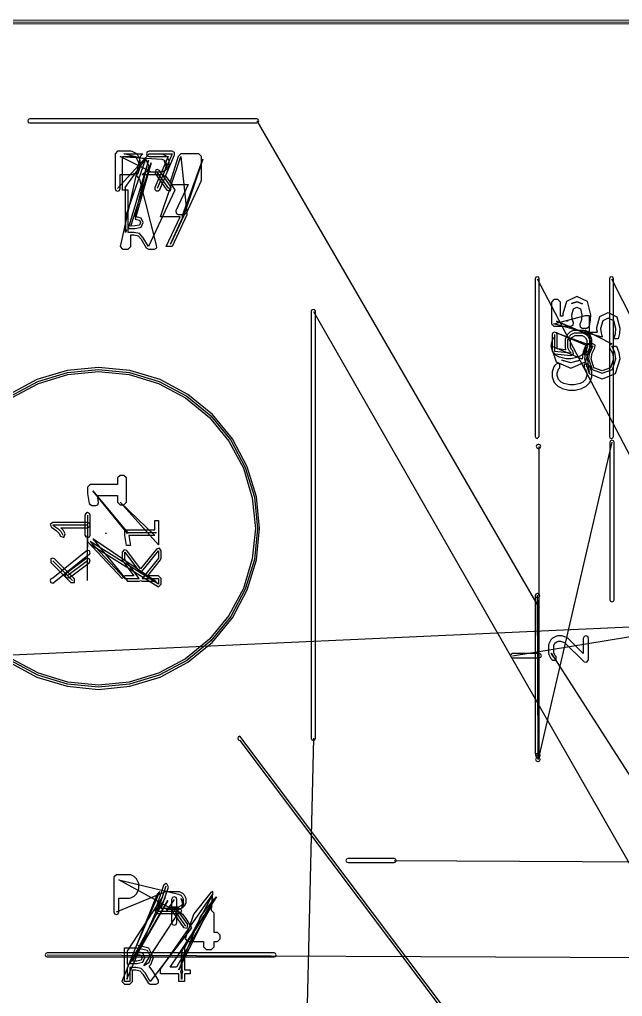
# Model space of a CAD drawing. Extents: x 0 to 334, y -361 to 120.
# Drawn here: x 60.13 to 77.51, y 60.7 to 88.85 of the extents above; entities that cross this region are included whole.
import ezdxf

# ---------------------------------------------------------------- set-up
doc = ezdxf.new("R2010")
doc.units = 0

msp = doc.modelspace()

# ---------------------------------------------------------------- linework, layer by layer
at = {"layer": 'Layer 1'}
for p, q in [((120.7, 88.8492), (0.049979, 88.7992)), ((0.05, 88.7492), (120.7, 88.7992)), ((0.050021, 88.6992), (120.7, 88.7492)), ((60.387574, 85.971626), (60.37, 85.9292)), ((60.37, 85.9292), (60.387574, 85.886774)), ((60.43, 85.9892), (60.387574, 85.971626)), ((60.387574, 85.886774), (60.43, 85.8692)), ((66.97, 85.9892), (60.43, 85.9892)), ((60.43, 85.8692), (66.97, 85.8692)), ((67.012426, 85.971626), (66.97, 85.9892)), ((66.97, 85.9292), (75.11, 71.8892)), ((66.97, 85.8692), (67.012426, 85.886774)), ((67.03, 85.9292), (67.012426, 85.971626)), ((67.012426, 85.886774), (67.03, 85.9292)), ((62.9619, 85.0548), (62.8869, 84.9798)), ((63.342824, 85.054777), (62.9619, 85.0548)), ((63.376366, 85.046859), (63.342824, 85.054777)), ((63.471604, 84.999239), (63.376366, 85.046859)), ((63.813667, 85.032833), (63.7917, 84.9798)), ((63.8667, 85.0548), (63.813667, 85.032833)), ((64.53334, 85.0548), (63.8667, 85.0548)), ((64.595948, 85.021083), (64.53334, 85.0548)), ((64.602276, 84.950256), (64.595948, 85.021083)), ((62.8869, 84.9798), (62.8869, 84.456)), ((62.9619, 83.9798), (63.8667, 84.9798)), ((63.614439, 84.904195), (63.0304, 82.3066)), ((63.0369, 84.9048), (64.2299, 84.8298)), ((63.9417, 84.456), (63.0369, 84.9048)), ((63.1054, 83.9322), (63.1054, 84.9042)), ((63.1054, 84.9042), (63.4646, 84.9042)), ((63.143897, 84.979172), (63.689439, 84.979195)), ((63.4879, 84.8959), (63.143897, 84.979172)), ((63.1804, 84.0072), (63.764439, 84.829195)), ((63.764439, 84.829195), (63.1972, 83.2036)), ((63.848563, 84.796122), (63.2645, 82.8255)), ((63.4646, 84.9042), (63.765517, 84.834539)), ((63.4646, 83.170552), (63.848563, 84.796122)), ((63.491095, 84.98519), (63.471604, 84.999239)), ((63.619067, 84.624256), (63.487898, 84.895932)), ((63.487898, 84.895932), (63.4879, 84.8959)), ((63.538714, 84.937571), (63.491095, 84.98519)), ((63.552763, 84.918079), (63.538714, 84.937571)), ((63.600382, 84.822841), (63.552763, 84.918079)), ((63.6083, 84.7893), (63.600382, 84.822841)), ((63.608376, 84.646476), (63.6083, 84.7893)), ((63.689439, 84.979195), (63.614439, 84.904195)), ((63.765517, 84.834539), (63.864772, 84.624253)), ((63.7917, 84.9798), (63.813667, 84.926767)), ((63.813667, 84.926767), (63.8667, 84.9048)), ((63.8667, 84.9798), (64.5333, 84.9798)), ((63.8667, 84.9798), (64.2476, 84.9798)), ((63.8667, 84.9048), (64.4196, 84.9048)), ((64.4196, 84.9048), (64.035832, 84.009344)), ((64.5333, 84.9798), (64.104728, 83.9798)), ((64.173704, 83.950256), (64.602276, 84.950256)), ((64.2004, 83.168), (64.784399, 84.904195)), ((64.2299, 84.8298), (64.298416, 84.795541)), ((64.2476, 84.9798), (64.342838, 84.93218)), ((64.298416, 84.795541), (64.328823, 84.765134)), ((64.307944, 84.772109), (64.373821, 84.624248)), ((64.307944, 84.772108), (64.307944, 84.772109)), ((64.356033, 84.624247), (64.307944, 84.772108)), ((64.328823, 84.765134), (64.363081, 84.696618)), ((64.342838, 84.93218), (64.390457, 84.884561)), ((64.390457, 84.884561), (64.438076, 84.789323)), ((64.438076, 84.789323), (64.4381, 84.6465)), ((64.709399, 84.904195), (64.4716, 84.1673)), ((64.784399, 84.979195), (64.709399, 84.904195)), ((65.3029, 84.9792), (64.784399, 84.979195)), ((64.784399, 84.904195), (64.9566, 83.2786)), ((64.831172, 83.203605), (65.415172, 84.829195)), ((65.415172, 84.829195), (64.865, 83.2036)), ((65.3779, 84.9042), (65.3029, 84.9792)), ((65.377855, 84.222015), (65.3779, 84.9042)), ((62.8869, 84.456), (62.8869, 83.9798)), ((63.3395, 82.9005), (63.923563, 84.721122)), ((63.923563, 84.721122), (63.4646, 83.0956)), ((63.471679, 84.436537), (63.491171, 84.450586)), ((63.491171, 84.450586), (63.53879, 84.498205)), ((63.53879, 84.498205), (63.552839, 84.517697)), ((63.549163, 84.423269), (63.619067, 84.624256)), ((63.552839, 84.517697), (63.600458, 84.612935)), ((63.600458, 84.612935), (63.608376, 84.646476)), ((63.812781, 84.471909), (63.663111, 84.387924)), ((63.864772, 84.624253), (63.812781, 84.471909)), ((64.247624, 84.456024), (63.8667, 84.456)), ((64.229919, 84.456019), (63.9417, 84.456)), ((64.061786, 84.517442), (64.043354, 84.41299)), ((64.104421, 84.530999), (64.061786, 84.517442)), ((64.166238, 84.49901), (64.104421, 84.530999)), ((64.104421, 84.530999), (64.104421, 84.530999)), ((64.438129, 83.97981), (64.104796, 84.456)), ((64.499571, 84.02282), (64.166238, 84.49901)), ((64.298435, 84.490277), (64.229919, 84.456019)), ((64.342862, 84.503643), (64.247624, 84.456024)), ((64.328842, 84.520684), (64.298435, 84.490277)), ((64.3631, 84.5892), (64.328842, 84.520684)), ((64.328872, 84.509025), (64.356033, 84.624247)), ((64.339563, 84.520333), (64.328872, 84.509025)), ((64.339929, 84.520764), (64.339563, 84.520333)), ((64.373821, 84.624248), (64.339929, 84.520764)), ((64.390481, 84.551262), (64.342862, 84.503643)), ((64.363081, 84.696618), (64.3631, 84.5892)), ((64.4381, 84.6465), (64.390481, 84.551262)), ((63.0369, 83.9798), (63.0369, 84.381)), ((63.0369, 84.381), (63.3429, 84.381)), ((63.3429, 84.381), (63.376441, 84.388918)), ((63.376441, 84.388918), (63.471679, 84.436537)), ((63.498323, 84.376235), (63.549163, 84.423269)), ((63.6036, 84.2365), (63.498323, 84.376235)), ((64.085686, 82.345561), (63.6036, 84.2365)), ((63.663111, 84.387924), (64.24716, 84.387919)), ((64.043354, 84.41299), (64.376687, 83.9368)), ((64.24716, 84.387919), (64.346415, 84.326721)), ((64.346415, 84.326721), (64.444095, 84.197815)), ((64.444095, 84.197815), (64.605582, 83.93219)), ((64.4716, 84.1673), (64.5466, 84.0923)), ((64.943878, 83.274315), (65.370833, 84.19033)), ((65.370833, 84.19033), (65.377855, 84.222015)), ((62.8869, 83.9798), (62.908867, 83.926767)), ((62.908867, 83.926767), (62.9619, 83.9048)), ((62.9619, 83.9048), (63.014933, 83.926767)), ((63.014933, 83.926767), (63.0369, 83.9798)), ((63.2645, 83.9322), (63.1054, 83.9322)), ((63.1895, 84.0072), (63.1804, 84.0072)), ((63.1895, 82.717427), (63.1895, 84.0072)), ((63.2645, 82.7174), (63.2645, 83.9322)), ((64.605582, 83.93219), (63.8506, 82.3066)), ((64.035832, 84.009344), (64.035132, 83.951946)), ((64.035132, 83.951946), (64.075224, 83.910864)), ((64.075224, 83.910864), (64.132622, 83.910164)), ((64.132622, 83.910164), (64.173704, 83.950256)), ((64.376687, 83.9368), (64.481139, 83.918368)), ((64.481139, 83.918368), (64.499571, 84.02282)), ((64.5466, 84.0923), (64.9937, 84.0923)), ((64.9937, 84.0923), (64.641721, 83.337675)), ((64.641721, 83.337675), (64.64644, 83.265681)), ((63.18951, 83.170527), (63.1895, 82.8255)), ((63.1972, 83.2036), (63.18951, 83.170527)), ((63.637903, 83.126932), (63.4646, 83.170552)), ((63.4646, 83.0956), (63.592969, 83.066931)), ((63.592969, 83.066931), (63.59379, 83.066325)), ((63.59379, 83.066325), (63.621984, 82.998725)), ((63.696984, 82.998677), (63.637903, 83.126932)), ((64.765148, 83.167928), (64.2004, 83.168)), ((64.3634, 82.3066), (64.765148, 83.167928)), ((64.4812, 82.3816), (64.833179, 83.136225)), ((64.865, 83.2036), (64.481864, 82.381595)), ((64.9566, 83.2226), (64.529645, 82.306585)), ((64.64644, 83.265681), (64.709691, 83.230972)), ((64.709691, 83.230972), (64.8759, 83.231)), ((64.833179, 83.136225), (64.831172, 83.203605)), ((64.8759, 83.231), (64.943878, 83.274315)), ((64.9566, 83.2786), (64.9566, 83.2226)), ((63.1895, 82.8255), (63.212496, 82.771464)), ((63.212496, 82.771464), (63.1895, 82.717427)), ((63.2645, 82.8255), (63.4646, 82.8255)), ((63.4646, 82.900548), (63.3395, 82.9005)), ((63.592955, 82.929207), (63.4646, 82.900548)), ((63.4646, 82.8255), (63.637903, 82.86912)), ((63.621984, 82.998725), (63.592955, 82.929207)), ((63.637903, 82.86912), (63.696984, 82.998677)), ((63.437824, 82.717407), (63.2645, 82.7174)), ((63.3395, 82.3066), (63.3395, 82.6424)), ((63.3395, 82.6424), (63.4378, 82.6424)), ((63.4378, 82.6424), (63.54872, 82.620817)), ((63.586707, 82.685506), (63.437824, 82.717407)), ((63.54872, 82.620817), (63.549126, 82.62058)), ((63.549126, 82.62058), (63.635719, 82.5175)), ((63.700142, 82.555949), (63.586707, 82.685506)), ((63.635719, 82.5175), (63.635903, 82.517194)), ((63.635903, 82.517194), (63.786361, 82.267845)), ((63.8506, 82.3066), (63.700142, 82.555949)), ((63.0304, 82.3066), (63.1054, 82.2316)), ((63.1054, 82.2316), (63.2645, 82.2316)), ((63.2645, 82.2316), (63.3395, 82.3066)), ((63.786361, 82.267845), (63.850576, 82.231593)), ((63.850576, 82.231593), (64.0216, 82.2316)), ((64.0216, 82.2316), (64.086965, 82.269842)), ((64.086965, 82.269842), (64.085686, 82.345561)), ((64.529645, 82.306585), (64.3634, 82.3066)), ((64.481864, 82.381595), (64.4812, 82.3816)), ((75.007574, 81.421626), (74.99, 81.3792)), ((74.99, 81.3792), (74.99, 76.8392)), ((75.05, 81.4392), (75.007574, 81.421626)), ((75.092426, 81.421626), (75.05, 81.4392)), ((75.05, 81.4392), (75.05, 81.4392)), ((75.05, 81.3792), (138.215, -39.3749)), ((75.11, 81.3792), (75.092426, 81.421626)), ((75.11, 76.8392), (75.11, 81.3792)), ((77.147574, 81.421626), (77.13, 81.3792)), ((77.13, 81.3792), (77.13, 76.8392)), ((77.19, 81.4392), (77.147574, 81.421626)), ((77.232426, 81.421626), (77.19, 81.4392)), ((77.19, 81.4392), (77.19, 81.4392)), ((77.19, 81.3792), (138.215, -39.3149)), ((77.25, 81.3792), (77.232426, 81.421626)), ((77.25, 76.8392), (77.25, 81.3792)), ((75.5331, 80.7836), (75.4581, 80.7086)), ((75.6438, 80.7836), (75.5331, 80.7836)), ((75.7188, 80.7086), (75.6438, 80.7836)), ((76.193337, 80.870008), (75.892592, 80.726328)), ((76.49776, 80.721772), (76.193337, 80.870008)), ((75.4581, 80.7086), (75.458115, 80.085478)), ((75.7188, 80.3059), (75.7188, 80.7086)), ((75.892592, 80.726328), (75.787608, 80.369146)), ((76.037348, 80.663815), (76.193271, 80.719986)), ((76.193271, 80.71127), (76.037348, 80.663815)), ((76.037348, 80.663815), (76.037348, 80.663815)), ((76.048223, 80.341646), (76.092567, 80.512067)), ((76.092567, 80.512067), (76.193275, 80.561292)), ((76.193271, 80.719986), (76.3524, 80.66161)), ((76.3524, 80.66161), (76.193271, 80.71127)), ((76.193275, 80.561292), (76.293982, 80.512067)), ((76.293982, 80.512067), (76.293983, 80.512067)), ((76.293983, 80.512067), (76.338327, 80.341646)), ((76.49792, 80.721555), (76.49776, 80.721772)), ((76.599066, 80.344789), (76.49792, 80.721555)), ((51.04, 70.1442), (277.05, 80.3642)), ((68.557574, 80.481626), (68.54, 80.4392)), ((68.54, 80.4392), (68.54, 68.1392)), ((68.6, 80.4992), (68.557574, 80.481626)), ((68.642426, 80.481626), (68.6, 80.4992)), ((68.6, 80.4992), (68.6, 80.4992)), ((68.6, 80.4392), (134.095, -33.9949)), ((68.66, 80.4392), (68.642426, 80.481626)), ((68.66, 68.1392), (68.66, 80.4392)), ((75.533115, 80.085478), (76.4373, 80.3184)), ((75.791361, 80.305859), (75.7188, 80.3059)), ((75.787608, 80.369146), (75.791361, 80.305859)), ((76.058687, 80.228024), (76.048223, 80.341646)), ((76.091629, 80.111824), (76.058687, 80.228024)), ((76.338327, 80.341646), (76.324261, 80.197357)), ((76.4373, 80.3184), (76.548, 80.3184)), ((76.548, 80.3184), (76.548, 79.8407)), ((76.587973, 80.183876), (76.599066, 80.344789)), ((76.766669, 79.978987), (76.855862, 80.290133)), ((76.855862, 80.290133), (77.097398, 80.404849)), ((77.097399, 80.246092), (76.936592, 80.166734)), ((77.097398, 80.404849), (77.341539, 80.286991)), ((77.258206, 80.166734), (77.097399, 80.246092)), ((77.341539, 80.286991), (77.428127, 79.95463)), ((75.458115, 80.085478), (75.533115, 80.010478)), ((76.925524, 79.6953), (75.533115, 80.085478)), ((75.533115, 80.010478), (76.0214, 80.0105)), ((75.608115, 80.160478), (76.5123, 79.7747)), ((76.522013, 79.770308), (75.608115, 80.160478)), ((75.908036, 80.160478), (75.918645, 80.165363)), ((75.919812, 80.160478), (75.908036, 80.160478)), ((75.918645, 80.165363), (75.919812, 80.160478)), ((76.0214, 80.0105), (76.083037, 80.042779)), ((76.083037, 80.042779), (76.091629, 80.111824)), ((76.3243, 80.1974), (76.28185, 80.066884)), ((76.28185, 80.066884), (76.28722, 79.995353)), ((76.28722, 79.995353), (76.350215, 79.961043)), ((76.324261, 80.197357), (76.3243, 80.1974)), ((76.350215, 79.961043), (76.4824, 79.961)), ((76.4824, 79.961), (76.555075, 80.017472)), ((76.555075, 80.017472), (76.587959, 80.183773)), ((76.587959, 80.183773), (76.587973, 80.183876)), ((76.771877, 79.909844), (76.766669, 79.978987)), ((76.936592, 80.166734), (76.877347, 79.951446)), ((76.877347, 79.951446), (76.889066, 79.824159)), ((77.317451, 79.951446), (77.258206, 80.166734)), ((77.301826, 79.791944), (77.317451, 79.951446)), ((77.428127, 79.95463), (77.417711, 79.803771)), ((75.499367, 79.823333), (75.4774, 79.7703)), ((75.4774, 79.7703), (75.4774, 79.2941)), ((75.5524, 79.8453), (75.499367, 79.823333)), ((75.50512, 79.647657), (75.552739, 79.695276)), ((75.552371, 79.770281), (75.5524, 79.2941)), ((75.605433, 79.823333), (75.5524, 79.8453)), ((75.6274, 79.7703), (75.605433, 79.823333)), ((75.607985, 79.824618), (76.6508, 79.4344)), ((76.512135, 79.4344), (75.607985, 79.824618)), ((75.627347, 79.361936), (75.6274, 79.7703)), ((75.866242, 79.660965), (75.858324, 79.627424)), ((75.913861, 79.756203), (75.866242, 79.660965)), ((75.92791, 79.775695), (75.913861, 79.756203)), ((75.975529, 79.823314), (75.92791, 79.775695)), ((75.9333, 79.6274), (75.980919, 79.722638)), ((75.995021, 79.837363), (75.975529, 79.823314)), ((75.980919, 79.722638), (76.028538, 79.770257)), ((76.090259, 79.884982), (75.995021, 79.837363)), ((76.0083, 79.6097), (76.042558, 79.678216)), ((76.028538, 79.770257), (76.123776, 79.817876)), ((76.042558, 79.678216), (76.072965, 79.708623)), ((76.072965, 79.708623), (76.141481, 79.742881)), ((76.1238, 79.8929), (76.090259, 79.884982)), ((76.123776, 79.817876), (76.3619, 79.8179)), ((76.361924, 79.892876), (76.1238, 79.8929)), ((76.141481, 79.742881), (76.3442, 79.7429)), ((76.3442, 79.7429), (76.412716, 79.708642)), ((76.3619, 79.8179), (76.457138, 79.770281)), ((76.395465, 79.884958), (76.361924, 79.892876)), ((76.490703, 79.837339), (76.395465, 79.884958)), ((76.412716, 79.708642), (76.443123, 79.678235)), ((76.495609, 79.861403), (76.43025, 79.899618)), ((76.43025, 79.899618), (77.1971, 79.5094)), ((76.443123, 79.678235), (76.477381, 79.609719)), ((76.457138, 79.770281), (76.504757, 79.722662)), ((76.510195, 79.82329), (76.490703, 79.837339)), ((76.573294, 79.666138), (76.495609, 79.861403)), ((76.504757, 79.722662), (76.552376, 79.627424)), ((76.557814, 79.775671), (76.510195, 79.82329)), ((76.5123, 79.7747), (76.522013, 79.770308)), ((76.548, 79.8407), (76.7862, 79.8407)), ((76.571863, 79.756179), (76.557814, 79.775671)), ((76.619482, 79.660941), (76.571863, 79.756179)), ((76.599, 79.4514), (76.573294, 79.666138)), ((76.6274, 79.6274), (76.619482, 79.660941)), ((76.7862, 79.8407), (76.771877, 79.909844)), ((76.889066, 79.824159), (76.925524, 79.6953)), ((77.2543, 79.6458), (77.301826, 79.791944)), ((77.417711, 79.803771), (77.386461, 79.645841)), ((75.440537, 79.4514), (75.594694, 78.982227)), ((76.344752, 79.061182), (75.440537, 79.4514)), ((75.4575, 79.5048), (75.50512, 79.647657)), ((75.457528, 79.409534), (75.4575, 79.5048)), ((75.505148, 79.266676), (75.457528, 79.409534)), ((75.858324, 79.627424), (75.8583, 79.3893)), ((75.8583, 79.3893), (75.866218, 79.355759)), ((75.933353, 79.389338), (75.9333, 79.6274)), ((75.980972, 79.2941), (75.933353, 79.389338)), ((76.008353, 79.407043), (76.0083, 79.6097)), ((76.042611, 79.338527), (76.008353, 79.407043)), ((76.44692, 79.471327), (76.370398, 79.277254)), ((76.4575, 79.4096), (76.409881, 79.266742)), ((76.443125, 79.259184), (76.512135, 79.4344)), ((76.4774, 79.407), (76.443142, 79.338484)), ((76.44555, 78.98229), (76.599, 79.4514)), ((76.5122, 79.5094), (76.44692, 79.471327)), ((76.5524, 78.675015), (76.4575, 79.4096)), ((76.477381, 79.609719), (76.4774, 79.407)), ((76.5524, 79.3893), (76.504781, 79.294062)), ((76.650877, 79.5094), (76.5122, 79.5094)), ((76.552376, 79.627424), (76.5524, 79.3893)), ((76.6508, 79.4344), (76.558352, 79.263113)), ((76.619482, 79.355754), (76.6274, 79.389295)), ((76.6274, 79.389295), (76.6274, 79.6274)), ((76.629529, 79.239243), (76.710252, 79.388579)), ((76.718179, 79.467475), (76.650877, 79.5094)), ((76.710252, 79.388579), (76.718179, 79.467475)), ((77.1971, 79.5094), (77.129798, 79.467475)), ((77.129798, 79.467475), (77.137725, 79.388579)), ((77.137725, 79.388579), (77.218448, 79.239243)), ((77.289471, 79.263113), (77.197023, 79.4344)), ((77.197023, 79.4344), (77.3344, 79.4344)), ((77.386461, 79.645841), (77.2543, 79.6458)), ((77.3344, 79.4344), (77.404713, 79.257612)), ((75.4774, 79.2941), (75.544937, 79.219472)), ((75.600386, 79.171438), (75.505148, 79.266676)), ((75.544937, 79.219472), (76.021128, 79.171853)), ((75.5524, 79.2941), (76.028591, 79.246481)), ((75.695624, 79.123819), (75.600386, 79.171438)), ((75.875539, 79.337117), (75.627347, 79.361936)), ((75.671461, 79.101156), (75.671537, 79.101076)), ((75.671626, 79.100983), (75.671461, 79.101156)), ((75.671537, 79.101076), (75.671626, 79.100983)), ((75.8861, 79.0762), (75.695624, 79.123819)), ((75.866218, 79.355759), (75.875539, 79.337117)), ((76.028591, 79.246481), (75.980972, 79.2941)), ((76.021128, 79.171853), (76.096353, 79.21437)), ((76.219405, 79.123885), (76.028929, 79.076266)), ((76.081624, 79.299514), (76.042611, 79.338527)), ((76.096353, 79.21437), (76.081624, 79.299514)), ((76.314643, 79.171504), (76.219405, 79.123885)), ((76.409881, 79.266742), (76.314643, 79.171504)), ((76.370398, 79.277254), (76.344752, 79.061182)), ((76.443142, 79.338484), (76.404129, 79.299471)), ((76.404129, 79.299471), (76.404129, 79.193405)), ((76.404129, 79.193405), (76.510195, 79.193405)), ((76.419687, 79.061182), (76.443125, 79.259184)), ((76.504781, 79.294062), (76.457162, 79.246443)), ((76.510195, 79.193405), (76.557814, 79.241024)), ((76.558352, 79.263113), (76.527753, 79.07061)), ((76.557814, 79.241024), (76.571863, 79.260516)), ((76.571863, 79.260516), (76.619482, 79.355754)), ((76.60283, 79.07061), (76.629466, 79.239057)), ((76.629466, 79.239057), (76.629529, 79.239243)), ((77.218448, 79.239243), (77.218511, 79.239057)), ((77.218511, 79.239057), (77.245147, 79.07061)), ((77.32007, 79.07061), (77.289471, 79.263113)), ((77.404713, 79.257612), (77.42815, 79.061182)), ((62.41, 78.8282), (61.504966, 78.739062)), ((63.315034, 78.739062), (62.41, 78.8282)), ((62.41, 78.8282), (62.41, 78.8282)), ((75.528869, 78.84159), (75.481249, 78.698733)), ((75.546987, 78.870905), (75.528869, 78.84159)), ((75.594606, 78.918524), (75.546987, 78.870905)), ((75.647254, 78.94049), (75.594606, 78.918524)), ((75.594694, 78.982227), (76.020094, 78.803608)), ((75.700672, 78.91858), (75.647254, 78.940546)), ((75.647254, 78.940546), (75.647254, 78.94049)), ((75.700672, 78.812514), (75.700672, 78.91858)), ((75.756031, 79.034562), (76.020094, 78.970967)), ((76.020094, 78.953608), (75.756031, 79.034562)), ((75.756031, 79.034562), (75.756031, 79.034562)), ((76.028929, 79.076266), (75.8861, 79.0762)), ((76.020094, 78.970967), (76.284119, 79.034701)), ((76.284119, 79.034701), (76.020094, 78.953608)), ((76.020094, 78.803608), (76.445432, 78.982156)), ((76.510195, 78.918609), (76.404129, 78.918609)), ((76.404129, 78.918609), (76.404129, 78.812543)), ((76.555104, 78.641606), (76.419687, 79.061182)), ((76.445432, 78.982156), (76.44555, 78.98229)), ((76.457162, 78.865491), (76.504781, 78.817872)), ((76.504781, 78.817872), (76.5524, 78.675015)), ((76.557814, 78.87099), (76.510195, 78.918609)), ((76.527753, 79.07061), (76.629966, 78.762607)), ((76.575932, 78.841674), (76.557814, 78.87099)), ((76.623551, 78.698817), (76.575932, 78.841674)), ((76.684241, 78.814449), (76.60283, 79.07061)), ((76.684406, 78.814276), (76.684241, 78.814449)), ((76.924314, 78.730749), (76.684406, 78.814276)), ((77.164304, 78.814362), (76.924314, 78.730749)), ((77.245147, 79.07061), (77.164304, 78.814362)), ((77.218508, 78.762607), (77.32007, 79.07061)), ((77.42815, 79.061182), (77.293385, 78.641606)), ((61.504966, 78.739062), (60.634712, 78.475073)), ((60.657673, 78.419641), (61.5125, 78.679402)), ((60.680634, 78.364208), (61.528377, 78.621368)), ((61.5125, 78.679402), (62.41, 78.7682)), ((61.528377, 78.621368), (62.41, 78.7082)), ((62.41, 78.7682), (63.3075, 78.679402)), ((62.41, 78.7082), (63.291623, 78.621368)), ((62.41, 78.7082), (62.41, 78.7082)), ((63.291623, 78.621368), (64.139366, 78.364208)), ((63.3075, 78.679402), (64.162327, 78.419641)), ((64.185288, 78.475073), (63.315034, 78.739062)), ((75.481249, 78.698733), (75.4774, 78.675015)), ((75.4774, 78.675015), (75.4774, 78.5798)), ((75.4774, 78.5798), (75.481249, 78.556083)), ((75.481249, 78.556083), (75.528869, 78.413225)), ((75.627395, 78.592005), (75.6274, 78.6629)), ((75.665567, 78.47749), (75.627395, 78.592005)), ((75.6274, 78.6629), (75.665572, 78.777414)), ((75.665572, 78.777414), (75.700672, 78.812514)), ((76.404129, 78.812543), (76.439229, 78.777443)), ((76.439229, 78.777443), (76.4774, 78.662929)), ((76.4774, 78.592), (76.439229, 78.477485)), ((76.4774, 78.662929), (76.4774, 78.592)), ((76.924244, 78.48839), (76.555104, 78.641606)), ((76.575903, 78.413259), (76.623522, 78.556117)), ((76.623522, 78.556117), (76.627371, 78.579834)), ((76.6274, 78.6751), (76.623551, 78.698817)), ((76.627371, 78.579834), (76.6274, 78.6751)), ((76.629966, 78.762607), (76.924237, 78.655749)), ((76.924237, 78.655749), (77.218508, 78.762607)), ((77.293385, 78.641606), (76.924244, 78.48839)), ((60.634712, 78.475073), (59.832682, 78.046379)), ((59.869541, 77.998866), (60.657673, 78.419641)), ((59.89935, 77.946603), (60.680634, 78.364208)), ((64.139366, 78.364208), (64.92065, 77.946603)), ((64.162327, 78.419641), (64.950459, 77.998866)), ((64.987318, 78.046379), (64.185288, 78.475073)), ((75.528869, 78.413225), (75.546987, 78.383909)), ((75.546987, 78.383909), (75.642225, 78.288671)), ((75.642225, 78.288671), (75.661717, 78.274622)), ((75.661717, 78.274622), (75.756955, 78.227003)), ((75.73968, 78.403377), (75.665567, 78.47749)), ((75.816668, 78.364883), (75.73968, 78.403377)), ((75.9902, 78.3215), (75.816668, 78.364883)), ((76.114596, 78.321495), (75.9902, 78.3215)), ((76.288128, 78.364878), (76.114596, 78.321495)), ((76.365116, 78.403372), (76.288128, 78.364878)), ((76.347817, 78.227037), (76.443055, 78.274656)), ((76.439229, 78.477485), (76.365116, 78.403372)), ((76.443055, 78.274656), (76.462547, 78.288705)), ((76.462547, 78.288705), (76.557785, 78.383943)), ((76.557785, 78.383943), (76.575903, 78.413259)), ((64.950459, 77.998866), (65.647877, 77.427027)), ((65.690304, 77.469454), (64.987318, 78.046379)), ((75.756955, 78.227003), (75.772306, 78.221324)), ((75.772306, 78.221324), (75.962782, 78.173705)), ((75.962782, 78.173705), (75.980972, 78.171466)), ((75.980972, 78.171466), (76.1238, 78.1715)), ((76.1238, 78.1715), (76.14199, 78.173739)), ((76.14199, 78.173739), (76.332466, 78.221358)), ((76.332466, 78.221358), (76.347817, 78.227037)), ((64.92065, 77.946603), (65.605451, 77.384601)), ((65.647877, 77.427027), (66.219716, 76.729609)), ((66.267229, 76.766468), (65.690304, 77.469454)), ((65.605451, 77.384601), (66.167453, 76.6998)), ((66.167453, 76.6998), (66.585058, 75.918516)), ((66.219716, 76.729609), (66.640491, 75.941477)), ((66.695923, 75.964438), (66.267229, 76.766468)), ((74.99, 76.8392), (75.007574, 76.796774)), ((75.007574, 76.796774), (75.05, 76.7792)), ((75.037574, 76.591626), (75.02, 76.5492)), ((75.08, 76.6092), (75.037574, 76.591626)), ((75.05, 76.7792), (75.11, 76.8392)), ((77.205, 76.6692), (75.08, 67.5292)), ((75.095, 76.6092), (75.08, 76.6092)), ((75.137426, 76.591626), (75.095, 76.6092)), ((75.155, 76.5492), (75.137426, 76.591626)), ((77.13, 76.8392), (77.147574, 76.796774)), ((77.162574, 76.711626), (77.145, 76.6692)), ((77.145, 76.6692), (77.145, 72.1292)), ((77.147574, 76.796774), (77.19, 76.7792)), ((77.205, 76.7292), (77.162574, 76.711626)), ((77.19, 76.7792), (77.232426, 76.796774)), ((77.247426, 76.711626), (77.205, 76.7292)), ((77.205, 76.7292), (77.205, 76.7292)), ((77.232426, 76.796774), (77.25, 76.8392)), ((77.265, 76.6692), (77.247426, 76.711626)), ((77.265, 72.1292), (77.265, 76.6692)), ((75.02, 76.5492), (75.037574, 76.506774)), ((75.037574, 76.506774), (75.08, 76.4892)), ((75.08, 76.4892), (75.095, 76.4892)), ((75.095, 76.5492), (75.095, 71.9492)), ((75.095, 76.4892), (75.137426, 76.506774)), ((75.137426, 76.506774), (75.155, 76.5492)), ((66.585058, 75.918516), (66.842218, 75.070773)), ((66.640491, 75.941477), (66.900252, 75.08665)), ((66.959912, 75.094184), (66.695923, 75.964438)), ((62.1694, 75.4478), (62.0944, 75.3728)), ((62.9557, 75.4478), (62.1694, 75.4478)), ((63.0307, 75.7156), (62.9557, 75.6406)), ((62.9557, 75.6406), (62.9557, 75.4478)), ((63.1414, 75.7156), (63.0307, 75.7156)), ((63.2164, 75.6406), (63.1414, 75.7156)), ((63.2164, 74.9427), (63.2164, 75.6406)), ((62.0944, 75.3728), (62.094415, 75.20885)), ((62.094415, 75.20885), (62.095378, 75.196871)), ((62.095378, 75.196871), (62.142253, 74.907145)), ((62.244415, 75.270623), (63.2438, 74.0711)), ((63.243808, 74.04395), (62.244415, 75.270623)), ((62.142253, 74.907145), (62.21629, 74.844124)), ((62.377256, 75.135449), (62.9557, 75.1355)), ((62.410148, 74.931014), (62.377256, 75.135449)), ((62.393187, 74.870464), (62.410148, 74.931014)), ((62.9557, 75.1355), (62.9557, 74.9427)), ((62.9557, 74.9427), (63.0307, 74.8677)), ((63.030743, 74.942659), (64.0301, 73.9838)), ((64.1408, 73.716), (63.030743, 74.942659)), ((63.1414, 74.8677), (63.2164, 74.9427)), ((66.842218, 75.070773), (66.92905, 74.18915)), ((66.900252, 75.08665), (66.98905, 74.18915)), ((67.04905, 74.18915), (66.959912, 75.094184)), ((62.040567, 74.620948), (62.0186, 74.567915)), ((62.0936, 74.642915), (62.040567, 74.620948)), ((62.0936, 74.6429), (62.0936, 74.642915)), ((62.146633, 74.620933), (62.0936, 74.6429)), ((62.1686, 74.5679), (62.146633, 74.620933)), ((62.21629, 74.844124), (62.3361, 74.8441)), ((62.3361, 74.8441), (62.393187, 74.870464)), ((63.0307, 74.8677), (63.1414, 74.8677)), ((61.0936, 74.3572), (61.021836, 74.303928)), ((62.0936, 74.3572), (61.0936, 74.3572)), ((62.0186, 74.567915), (62.0186, 73.9965)), ((62.0936, 74.567915), (62.0936, 73.6358)), ((62.146633, 74.335233), (62.0936, 74.3572)), ((62.1686, 74.2822), (62.146633, 74.335233)), ((62.1686, 73.9965), (62.1686, 74.5679)), ((64.0301, 74.1461), (64.0301, 74.4139)), ((64.0301, 74.4139), (64.1408, 74.4139)), ((64.1408, 74.4139), (64.1408, 73.716)), ((61.021836, 74.303928), (61.051998, 74.219796)), ((61.051998, 74.219796), (61.188676, 74.128678)), ((62.0936, 74.2822), (61.0936, 74.2822)), ((61.0936, 74.2822), (61.236458, 74.186962)), ((61.188676, 74.128678), (61.270057, 74.047297)), ((61.236458, 74.186962), (61.331696, 74.091724)), ((61.270057, 74.047297), (61.312233, 73.962945)), ((61.384729, 74.144757), (61.322286, 74.2072)), ((61.322286, 74.2072), (62.0936, 74.2072)), ((61.331696, 74.091724), (61.379315, 73.996486)), ((61.398778, 74.125265), (61.384729, 74.144757)), ((61.446397, 74.030027), (61.398778, 74.125265)), ((61.412856, 73.929404), (61.446397, 74.030027)), ((62.0936, 74.2072), (62.146633, 74.229167)), ((62.146633, 74.229167), (62.1686, 74.2822)), ((62.614685, 74.052465), (62.642244, 74.054686)), ((62.627167, 74.035944), (62.614685, 74.052465)), ((62.642244, 74.054686), (62.627167, 74.035944)), ((63.168725, 73.982226), (63.1688, 74.1461)), ((63.1688, 74.1461), (64.0301, 74.1461)), ((63.2438, 74.0711), (64.0301, 74.0711)), ((63.2886, 74.0588), (63.243808, 74.04395)), ((64.030123, 74.058833), (63.2886, 74.0588)), ((64.0301, 74.0711), (64.065777, 74.080133)), ((64.0658, 74.0498), (64.030123, 74.058833)), ((64.065777, 74.080133), (64.0658, 74.0498)), ((66.92905, 74.18915), (66.842218, 73.307527)), ((66.98905, 74.18915), (66.900252, 73.29165)), ((66.959912, 73.284116), (67.04905, 74.18915)), ((66.98905, 74.18915), (66.98905, 74.18915)), ((61.312233, 73.962945), (61.412856, 73.929404)), ((62.0186, 73.9965), (62.040567, 73.943467)), ((62.040567, 73.943467), (62.0936, 73.9215)), ((62.0936, 73.9215), (62.146633, 73.943467)), ((62.093605, 72.683419), (62.0938, 73.9822)), ((62.094415, 73.809729), (62.169415, 73.734729)), ((63.0938, 72.747), (62.094415, 73.809729)), ((62.146633, 73.943467), (62.1686, 73.9965)), ((62.169415, 73.809729), (63.1688, 72.747)), ((64.1408, 72.5831), (62.169415, 73.809729)), ((62.244415, 73.884729), (63.2438, 72.672)), ((64.0658, 72.6581), (62.244415, 73.884729)), ((63.2156, 73.6925), (63.168725, 73.982226)), ((64.0301, 73.9838), (63.2886, 73.9838)), ((63.2886, 73.9838), (63.335475, 73.692451)), ((62.0938, 73.5608), (61.093605, 72.758419)), ((62.146833, 73.538833), (62.0938, 73.5608)), ((62.1688, 73.4858), (62.146833, 73.538833)), ((62.146833, 73.432767), (62.1688, 73.4858)), ((62.169415, 73.734729), (64.1408, 72.5081)), ((63.145003, 73.572897), (63.093795, 73.501788)), ((63.093795, 73.501788), (63.0938, 73.2908)), ((63.228694, 73.546922), (63.145003, 73.572897)), ((63.168793, 73.290744), (63.1688, 73.5018)), ((63.1688, 73.5018), (63.621925, 72.900435)), ((63.335475, 73.692451), (63.2156, 73.6925)), ((63.623884, 73.022445), (63.228694, 73.546922)), ((63.621925, 72.900435), (64.140805, 73.544812)), ((64.082385, 73.591839), (63.623884, 73.022445)), ((64.165734, 73.615518), (64.082385, 73.591839)), ((64.140805, 73.544812), (64.1408, 73.3289)), ((64.2158, 73.5448), (64.165734, 73.615518)), ((64.21581, 73.328887), (64.2158, 73.5448)), ((61.09322, 73.329847), (61.040572, 73.307881)), ((61.040572, 73.307881), (61.040572, 73.201815)), ((61.040572, 73.201815), (61.612001, 72.630386)), ((61.146638, 73.307881), (61.09322, 73.329847)), ((61.09322, 73.329847), (61.09322, 73.329847)), ((61.093605, 72.608419), (62.0938, 73.4108)), ((61.093605, 73.254848), (61.665034, 72.683419)), ((61.718067, 72.736452), (61.146638, 73.307881)), ((62.048605, 73.314848), (61.477177, 72.886276)), ((62.093605, 73.254848), (61.522177, 72.826276)), ((61.567177, 72.766276), (62.138605, 73.194848)), ((62.093852, 73.329848), (62.048605, 73.314848)), ((62.0938, 73.4108), (62.146833, 73.432767)), ((62.153605, 73.299848), (62.093852, 73.329848)), ((62.093852, 73.329848), (62.093852, 73.329848)), ((62.138605, 73.194848), (62.167851, 73.244241)), ((62.167851, 73.244241), (62.153605, 73.299848)), ((63.0938, 73.2908), (63.108959, 73.245589)), ((63.108959, 73.245589), (63.428945, 72.822056)), ((63.5796, 72.747), (63.168793, 73.290744)), ((64.1408, 73.3289), (63.672701, 72.747013)), ((63.8293, 72.822), (64.199248, 73.281876)), ((64.199248, 73.281876), (64.21581, 73.328887)), ((66.842218, 73.307527), (66.585058, 72.459784)), ((66.900252, 73.29165), (66.640491, 72.436823)), ((66.695923, 72.413862), (66.959912, 73.284116)), ((61.040572, 72.736452), (61.018605, 72.683419)), ((61.018605, 72.683419), (61.040572, 72.630386)), ((61.093605, 72.758419), (61.040572, 72.736452)), ((61.040572, 72.630386), (61.093605, 72.608419)), ((61.477177, 72.886276), (61.447931, 72.836883)), ((61.447931, 72.836883), (61.462177, 72.781276)), ((61.462177, 72.781276), (61.567177, 72.766276)), ((61.612001, 72.630386), (61.718067, 72.630386)), ((61.718067, 72.630386), (61.718067, 72.736452)), ((63.1688, 72.822), (63.0938, 72.747)), ((63.428945, 72.822056), (63.1688, 72.822)), ((63.1688, 72.747), (63.5796, 72.747)), ((63.2438, 72.672), (63.5796, 72.672)), ((63.5796, 72.672), (63.62615, 72.688204)), ((63.62615, 72.688204), (63.672699, 72.672)), ((63.672699, 72.672), (64.0658, 72.672)), ((63.672701, 72.747013), (64.1408, 72.747)), ((64.1408, 72.822), (63.8293, 72.822)), ((64.0658, 72.672), (64.0658, 72.6581)), ((64.2158, 72.747), (64.1408, 72.822)), ((64.1408, 72.747), (64.1408, 72.5831)), ((64.2158, 72.5831), (64.2158, 72.747)), ((64.1408, 72.5081), (64.2158, 72.5831)), ((66.585058, 72.459784), (66.167453, 71.6785)), ((66.640491, 72.436823), (66.219716, 71.648691)), ((66.267229, 71.611832), (66.695923, 72.413862)), ((75.007574, 72.291626), (74.99, 72.2492)), ((75.007574, 72.291626), (74.99, 72.2492)), ((74.99, 72.2492), (75.007574, 72.206774)), ((74.99, 72.2492), (74.99, 67.7092)), ((75.05, 72.3092), (75.007574, 72.291626)), ((75.05, 72.3092), (75.007574, 72.291626)), ((75.007574, 72.206774), (75.05, 72.1892)), ((75.065, 72.3092), (75.05, 72.3092)), ((75.092426, 72.291626), (75.05, 72.3092)), ((75.05, 72.3092), (75.05, 72.3092)), ((75.065, 72.2492), (75.05, 72.2492)), ((75.05, 72.2492), (75.065, 67.6492)), ((75.05, 72.1892), (75.065, 72.1892)), ((75.107426, 72.291626), (75.065, 72.3092)), ((75.065, 72.1892), (75.107426, 72.206774)), ((75.08, 67.6492), (75.065, 72.1292)), ((75.11, 72.2492), (75.092426, 72.291626)), ((75.125, 72.2492), (75.107426, 72.291626)), ((75.107426, 72.206774), (75.125, 72.2492)), ((75.11, 67.7092), (75.11, 72.2492)), ((77.145, 72.1292), (77.162574, 72.086774)), ((77.162574, 72.086774), (77.205, 72.0692)), ((77.205, 72.0692), (77.247426, 72.086774)), ((77.247426, 72.086774), (77.265, 72.1292)), ((74.34, 70.5192), (82.42, 71.8292)), ((75.08, 67.5292), (75.08, 72.0092)), ((66.167453, 71.6785), (65.605451, 70.993699)), ((66.219716, 71.648691), (65.647877, 70.951273)), ((65.690304, 70.908846), (66.267229, 71.611832)), ((65.605451, 70.993699), (64.92065, 70.431697)), ((65.647877, 70.951273), (64.950459, 70.379434)), ((75.432961, 70.956204), (75.385341, 70.860966)), ((75.44701, 70.975695), (75.432961, 70.956204)), ((75.494629, 71.023314), (75.44701, 70.975695)), ((75.514121, 71.037363), (75.494629, 71.023314)), ((75.609359, 71.084982), (75.514121, 71.037363)), ((75.592066, 70.908623), (75.660582, 70.942881)), ((75.6429, 71.0929), (75.609359, 71.084982)), ((75.738115, 71.092882), (75.6429, 71.0929)), ((75.660582, 70.942881), (75.7259, 70.9429)), ((75.7259, 70.9429), (75.840414, 70.904729)), ((75.761832, 71.089033), (75.738115, 71.092882)), ((75.904689, 71.041414), (75.761832, 71.089033)), ((75.934005, 71.023296), (75.904689, 71.041414)), ((76.3774, 70.5799), (75.934005, 71.023296)), ((76.399367, 71.070933), (76.3774, 71.0179)), ((76.3774, 71.0179), (76.3774, 70.5799)), ((76.4524, 71.0929), (76.399367, 71.070933)), ((76.505433, 71.070933), (76.4524, 71.0929)), ((76.5274, 71.0179), (76.505433, 71.070933)), ((76.527356, 70.398852), (76.5274, 71.0179)), ((64.987318, 70.331921), (65.690304, 70.908846)), ((75.377423, 70.827424), (75.3774, 70.5893)), ((75.385341, 70.860966), (75.377423, 70.827424)), ((75.5274, 70.8097), (75.561659, 70.878216)), ((75.5274, 70.607005), (75.5274, 70.8097)), ((75.561659, 70.878216), (75.592066, 70.908623)), ((75.840414, 70.904729), (76.399323, 70.345819)), ((60.657673, 69.958659), (59.869541, 70.379434)), ((60.680634, 70.014092), (59.89935, 70.431697)), ((64.92065, 70.431697), (64.139366, 70.014092)), ((64.950459, 70.379434), (64.162327, 69.958659)), ((74.297574, 70.561626), (74.28, 70.5192)), ((74.28, 70.5192), (74.297574, 70.476774)), ((74.34, 70.5792), (74.297574, 70.561626)), ((74.297574, 70.476774), (74.34, 70.4592)), ((75.11, 70.5792), (74.34, 70.5792)), ((74.34, 70.4592), (75.11, 70.4592)), ((75.152426, 70.561626), (75.11, 70.5792)), ((75.11, 70.4592), (75.152426, 70.476774)), ((75.17, 70.5192), (75.152426, 70.561626)), ((75.152426, 70.476774), (75.17, 70.5192)), ((75.3774, 70.5893), (75.385318, 70.555758)), ((75.385318, 70.555758), (75.432938, 70.46052)), ((75.432938, 70.46052), (75.446987, 70.441029)), ((75.446987, 70.441029), (75.494606, 70.39341)), ((75.500043, 70.49409), (75.452423, 70.589328)), ((75.452423, 70.589328), (319.8, -310.813)), ((75.494606, 70.39341), (75.600672, 70.39341)), ((75.547662, 70.446471), (75.500043, 70.49409)), ((75.561659, 70.538489), (75.5274, 70.607005)), ((75.600672, 70.499476), (75.561659, 70.538489)), ((75.600672, 70.39341), (75.600672, 70.499476)), ((76.481053, 70.329572), (76.527356, 70.398852)), ((59.832682, 70.331921), (60.634712, 69.903227)), ((64.185288, 69.903227), (64.987318, 70.331921)), ((76.399323, 70.345819), (76.481053, 70.329572)), ((60.634712, 69.903227), (61.504966, 69.639238)), ((61.5125, 69.698898), (60.657673, 69.958659)), ((61.528377, 69.756932), (60.680634, 70.014092)), ((64.139366, 70.014092), (63.291623, 69.756932)), ((64.162327, 69.958659), (63.3075, 69.698898)), ((63.315034, 69.639238), (64.185288, 69.903227)), ((61.504966, 69.639238), (62.41, 69.5501)), ((62.41, 69.6101), (61.5125, 69.698898)), ((62.41, 69.6701), (61.528377, 69.756932)), ((63.291623, 69.756932), (62.41, 69.6701)), ((63.3075, 69.698898), (62.41, 69.6101)), ((62.41, 69.5501), (63.315034, 69.639238)), ((66.437576, 68.181576), (66.420002, 68.13915)), ((66.420002, 68.13915), (66.437576, 68.096724)), ((66.480002, 68.19915), (66.437576, 68.181576)), ((68.600002, 68.13915), (66.48, -21.6349)), ((134.095, -21.5749), (66.480002, 68.19915)), ((68.54, 68.1392), (68.557574, 68.096774)), ((68.642426, 68.096774), (68.66, 68.1392)), ((66.437576, 68.096724), (66.480002, 68.07915)), ((66.480002, 68.07915), (134.095, -21.6949)), ((68.557574, 68.096774), (68.6, 68.0792)), ((68.6, 68.0792), (68.642426, 68.096774)), ((74.99, 67.7092), (75.007574, 67.666774)), ((75.022574, 67.691626), (75.005, 67.6492)), ((75.005, 67.6492), (75.022574, 67.606774)), ((75.022574, 67.571626), (75.005, 67.5292)), ((75.007574, 67.666774), (75.05, 67.6492)), ((75.065, 67.7092), (75.022574, 67.691626)), ((75.022574, 67.606774), (75.065, 67.5892)), ((75.065, 67.5892), (75.022574, 67.571626)), ((75.05, 67.6492), (75.11, 67.7092)), ((75.08, 67.7092), (75.065, 67.7092)), ((75.065, 67.5892), (75.08, 67.5892)), ((75.08, 67.5892), (75.065, 67.5892)), ((75.122426, 67.691626), (75.08, 67.7092)), ((75.08, 67.5892), (75.122426, 67.606774)), ((75.122426, 67.571626), (75.08, 67.5892)), ((75.14, 67.6492), (75.122426, 67.691626)), ((75.122426, 67.606774), (75.14, 67.6492)), ((75.14, 67.5292), (75.122426, 67.571626)), ((75.005, 67.5292), (75.022574, 67.486774)), ((75.022574, 67.486774), (75.065, 67.4692)), ((75.065, 67.4692), (75.08, 67.4692)), ((75.08, 67.4692), (75.122426, 67.486774)), ((75.122426, 67.486774), (75.14, 67.5292)), ((69.557574, 64.661626), (69.54, 64.6192)), ((69.54, 64.6192), (69.557574, 64.576774)), ((69.6, 64.6792), (69.557574, 64.661626)), ((69.557574, 64.576774), (69.6, 64.5592)), ((70.93, 64.6792), (69.6, 64.6792)), ((69.6, 64.5592), (70.93, 64.5592)), ((70.972426, 64.661626), (70.93, 64.6792)), ((70.93, 64.6192), (82.42, 64.5592)), ((70.93, 64.5592), (70.972426, 64.576774)), ((70.99, 64.6192), (70.972426, 64.661626)), ((70.972426, 64.576774), (70.99, 64.6192)), ((62.92383, 64.2108), (62.84883, 64.1358)), ((63.304724, 64.210777), (62.92383, 64.2108)), ((63.338266, 64.202859), (63.304724, 64.210777)), ((63.433504, 64.155239), (63.338266, 64.202859)), ((62.84883, 64.1358), (62.8488, 63.612)), ((62.99883, 64.0608), (64.7156, 63.6524)), ((64.4274, 63.2786), (62.99883, 64.0608)), ((63.452995, 64.14119), (63.433504, 64.155239)), ((63.500614, 64.093571), (63.452995, 64.14119)), ((63.514663, 64.074079), (63.500614, 64.093571)), ((63.562282, 63.978841), (63.514663, 64.074079)), ((63.5702, 63.9453), (63.562282, 63.978841)), ((63.570276, 63.802476), (63.5702, 63.9453)), ((64.281188, 63.901117), (64.043093, 63.186831)), ((64.3526, 63.9524), (64.281188, 63.901117)), ((64.352599, 63.952386), (64.3526, 63.9524)), ((64.376055, 63.948537), (64.352599, 63.952386)), ((64.423489, 63.853669), (64.376055, 63.948537)), ((62.92383, 63.1358), (64.3524, 63.7274)), ((64.100136, 63.651794), (63.0805, 61.1292)), ((63.453071, 63.606586), (63.50069, 63.654205)), ((63.50069, 63.654205), (63.514739, 63.673697)), ((63.514739, 63.673697), (63.562358, 63.768935)), ((63.514767, 62.176205), (64.175136, 63.726794)), ((63.562358, 63.768935), (63.570276, 63.802476)), ((64.175136, 63.726794), (64.100136, 63.651794)), ((64.352339, 63.8774), (64.114244, 63.163114)), ((64.1969, 61.4854), (65.705716, 63.651794)), ((64.2183, 63.2381), (64.423489, 63.853669)), ((64.3524, 63.7274), (64.7333, 63.7274)), ((64.7156, 63.6524), (64.784116, 63.618141)), ((64.7333, 63.7274), (64.828538, 63.67978)), ((64.784116, 63.618141), (64.814523, 63.587734)), ((64.828538, 63.67978), (64.876157, 63.632161)), ((64.876157, 63.632161), (64.923776, 63.536923)), ((65.705716, 63.651794), (64.8862, 62.1012)), ((65.646987, 63.698441), (65.1578, 63.082556)), ((65.705716, 63.726794), (65.646987, 63.698441)), ((65.6681, 63.1756), (65.705716, 63.726794)), ((62.8488, 63.612), (62.8488, 63.1358)), ((62.9988, 63.1358), (62.9988, 63.537)), ((62.9988, 63.537), (63.3048, 63.537)), ((63.2305, 61.2042), (64.250136, 63.576794)), ((64.250136, 63.576794), (63.2473, 62.0262)), ((63.3048, 63.537), (63.338341, 63.544918)), ((64.33426, 63.543721), (63.3146, 61.6481)), ((63.338341, 63.544918), (63.433579, 63.592537)), ((63.3896, 61.7231), (64.40926, 63.468721)), ((63.433579, 63.592537), (63.453071, 63.606586)), ((63.5147, 61.993152), (64.33426, 63.543721)), ((64.40926, 63.468721), (63.5147, 61.9182)), ((64.590443, 63.496533), (64.3524, 63.1358)), ((64.53741, 63.549566), (64.515443, 63.496533)), ((64.515443, 63.496533), (64.5155, 62.8298)), ((64.590443, 63.571533), (64.53741, 63.549566)), ((64.5905, 63.5715), (64.590443, 63.571533)), ((64.643533, 63.549533), (64.5905, 63.5715)), ((64.6655, 63.4965), (64.643533, 63.549533)), ((64.6655, 62.8298), (64.6655, 63.4965)), ((64.7278, 61.4678), (65.747466, 63.537211)), ((64.814542, 63.343284), (64.784135, 63.312877)), ((64.791492, 62.026283), (65.811158, 63.576794)), ((64.79364, 63.519709), (64.859518, 63.371846)), ((64.84173, 63.371846), (64.79364, 63.519709)), ((64.79364, 63.519709), (64.79364, 63.519709)), ((65.811158, 63.576794), (64.8112, 62.0262)), ((64.814523, 63.587734), (64.848781, 63.519218)), ((64.8488, 63.4118), (64.814542, 63.343284)), ((64.814569, 63.256623), (64.84173, 63.371846)), ((64.859518, 63.371846), (64.825626, 63.268362)), ((64.848781, 63.519218), (64.8488, 63.4118)), ((64.9238, 63.3941), (64.876181, 63.298862)), ((64.923776, 63.536923), (64.9238, 63.3941)), ((65.747466, 63.537211), (65.345718, 63.018331)), ((62.8488, 63.1358), (62.870767, 63.082767)), ((62.870767, 63.082767), (62.9238, 63.0608)), ((62.9238, 63.0608), (62.976833, 63.082767)), ((62.976833, 63.082767), (62.9988, 63.1358)), ((63.713211, 61.584924), (64.732857, 63.135518)), ((64.043093, 63.186831), (64.053405, 63.119264)), ((64.053405, 63.119264), (64.114244, 63.088114)), ((64.114244, 63.163114), (64.7333, 63.1632)), ((64.114244, 63.088114), (64.7333, 63.0881)), ((64.7333, 63.2381), (64.2183, 63.2381)), ((64.733324, 63.203624), (64.3524, 63.2036)), ((64.715619, 63.278619), (64.4274, 63.2786)), ((64.479, 61.5428), (65.672466, 63.317837)), ((64.547486, 63.265042), (64.529054, 63.16059)), ((64.529054, 63.16059), (64.862387, 62.6844)), ((64.590121, 63.278599), (64.547486, 63.265042)), ((64.651938, 63.24661), (64.590121, 63.278599)), ((64.590121, 63.278599), (64.590121, 63.278599)), ((64.923829, 62.72741), (64.590496, 63.2036)), ((64.985271, 62.77042), (64.651938, 63.24661)), ((65.672466, 63.317837), (64.6528, 61.5428)), ((64.784135, 63.312877), (64.715619, 63.278619)), ((64.732857, 63.135518), (64.832112, 63.07432)), ((64.786333, 63.216133), (64.7333, 63.2381)), ((64.7333, 63.0881), (64.786333, 63.110067)), ((64.828562, 63.251243), (64.733324, 63.203624)), ((64.8083, 63.1631), (64.786333, 63.216133)), ((64.786333, 63.110067), (64.8083, 63.1631)), ((64.82526, 63.267932), (64.814569, 63.256623)), ((64.825626, 63.268362), (64.82526, 63.267932)), ((64.876181, 63.298862), (64.828562, 63.251243)), ((64.832112, 63.07432), (64.929792, 62.945414)), ((65.1578, 63.082556), (65.141529, 63.035909)), ((65.7431, 63.1006), (65.6681, 63.1756)), ((65.7431, 62.5422), (65.7431, 63.1006)), ((64.5155, 62.8298), (64.537467, 62.776767)), ((64.537467, 62.776767), (64.5905, 62.7548)), ((64.5905, 62.7548), (64.643533, 62.776767)), ((64.643533, 62.776767), (64.6655, 62.8298)), ((65.345718, 63.018331), (64.7278, 61.4678)), ((65.141529, 63.035909), (64.9038, 62.3578)), ((64.929792, 62.945414), (65.091279, 62.679789)), ((64.966839, 62.665968), (64.985271, 62.77042)), ((65.091279, 62.679789), (63.9007, 61.1292)), ((64.862387, 62.6844), (64.966839, 62.665968)), ((65.8359, 62.5422), (65.7431, 62.5422)), ((65.9109, 62.4672), (65.8359, 62.5422)), ((64.9038, 62.3578), (64.9788, 62.2828)), ((64.9788, 62.2828), (65.4347, 62.2828)), ((65.4347, 62.2828), (65.4347, 62.1286)), ((65.7431, 62.1286), (65.7431, 62.2828)), ((65.7431, 62.2828), (65.8359, 62.2828)), ((65.8359, 62.2828), (65.9109, 62.3578)), ((65.9109, 62.3578), (65.9109, 62.4672)), ((60.887574, 61.941626), (60.87, 61.8992)), ((60.93, 61.9592), (60.887574, 61.941626)), ((67.47, 61.9592), (60.93, 61.9592)), ((63.1555, 61.1292), (63.1555, 62.1012)), ((63.1555, 62.1012), (63.5147, 62.1012)), ((63.23961, 61.993127), (63.2396, 61.6481)), ((63.2473, 62.0262), (63.23961, 61.993127)), ((63.5147, 62.1012), (63.815617, 62.031539)), ((63.688003, 61.949532), (63.5147, 61.993152)), ((63.858769, 62.092933), (63.514767, 62.176205)), ((63.747084, 61.821277), (63.688003, 61.949532)), ((63.815617, 62.031539), (63.914872, 61.821252)), ((63.85877, 62.092933), (63.858769, 62.092933)), ((63.989939, 61.821257), (63.85877, 62.092933)), ((64.8028, 61.9867), (64.791492, 62.026283)), ((64.8028, 61.467775), (64.8028, 61.9867)), ((64.8112, 62.0262), (64.8112, 61.4678)), ((64.8862, 62.1012), (64.8862, 61.4678)), ((65.4347, 62.1286), (65.5097, 62.0536)), ((65.5097, 62.0536), (65.6681, 62.0536)), ((65.6681, 62.0536), (65.7431, 62.1286)), ((67.512426, 61.941626), (67.47, 61.9592)), ((67.53, 61.8992), (67.512426, 61.941626)), ((60.87, 61.8992), (60.887574, 61.856774)), ((60.887574, 61.856774), (60.93, 61.8392)), ((60.93, 61.8992), (90.29, 61.7792)), ((60.93, 61.8392), (67.47, 61.8392)), ((63.2396, 61.6481), (63.262596, 61.594063)), ((63.3146, 61.6481), (63.5147, 61.6481)), ((63.5147, 61.723148), (63.3896, 61.7231)), ((63.5147, 61.9182), (63.643069, 61.889531)), ((63.643055, 61.751807), (63.5147, 61.723148)), ((63.5147, 61.6481), (63.688003, 61.69172)), ((63.672084, 61.821325), (63.643055, 61.751807)), ((63.643069, 61.889531), (63.64389, 61.888925)), ((63.64389, 61.888925), (63.672084, 61.821325)), ((63.688003, 61.69172), (63.747084, 61.821277)), ((63.862881, 61.668908), (63.713211, 61.584924)), ((63.914872, 61.821252), (63.862881, 61.668908)), ((63.920035, 61.62027), (63.989939, 61.821257)), ((67.47, 61.8392), (67.512426, 61.856774)), ((67.512426, 61.856774), (67.53, 61.8992)), ((63.262596, 61.594063), (63.2396, 61.540027)), ((63.2396, 61.540027), (63.2396, 61.2042)), ((63.487924, 61.540007), (63.3146, 61.54)), ((63.3146, 61.54), (63.3146, 61.1292)), ((63.3896, 61.1292), (63.3896, 61.465)), ((63.3896, 61.465), (63.4879, 61.465)), ((63.4879, 61.465), (63.59882, 61.443417)), ((63.636807, 61.508106), (63.487924, 61.540007)), ((63.59882, 61.443417), (63.599226, 61.44318)), ((63.599226, 61.44318), (63.685819, 61.340101)), ((63.750242, 61.378549), (63.636807, 61.508106)), ((63.9007, 61.1292), (63.750242, 61.378549)), ((63.869195, 61.573236), (63.920035, 61.62027)), ((63.974472, 61.433502), (63.869195, 61.573236)), ((64.135786, 61.168161), (63.974472, 61.433502)), ((64.1969, 61.3584), (64.1969, 61.4854)), ((64.6528, 61.5428), (64.479, 61.5428)), ((64.779119, 61.413087), (64.8028, 61.467775)), ((64.8028, 61.3584), (64.779119, 61.413087)), ((64.8112, 61.4678), (64.834881, 61.413112)), ((64.834881, 61.413112), (64.8112, 61.358425)), ((64.8862, 61.4678), (65.054, 61.4678)), ((65.054, 61.4678), (65.054, 61.3584)), ((63.0805, 61.1292), (63.1555, 61.0542)), ((63.3146, 61.1292), (63.1555, 61.1292)), ((63.2396, 61.2042), (63.2305, 61.2042)), ((63.3146, 61.0542), (63.3896, 61.1292)), ((63.685819, 61.340101), (63.686003, 61.339794)), ((63.686003, 61.339794), (63.836461, 61.090445)), ((63.836461, 61.090445), (63.900676, 61.054193)), ((64.0717, 61.0542), (64.137065, 61.092442)), ((64.137065, 61.092442), (64.135786, 61.168161)), ((64.7278, 61.3584), (64.1969, 61.3584)), ((64.7278, 61.1292), (64.7278, 61.3584)), ((64.8862, 61.1292), (64.7278, 61.1292)), ((64.8028, 61.2042), (64.8028, 61.3584)), ((64.8112, 61.2042), (64.8028, 61.2042)), ((64.8112, 61.358425), (64.8112, 61.2042)), ((65.054, 61.3584), (64.8862, 61.3584)), ((64.8862, 61.3584), (64.8862, 61.1292)), ((63.1555, 61.0542), (63.3146, 61.0542)), ((63.900676, 61.054193), (64.0717, 61.0542))]:
    msp.add_line(p, q, dxfattribs=at)

doc.saveas('drawing.dxf')
